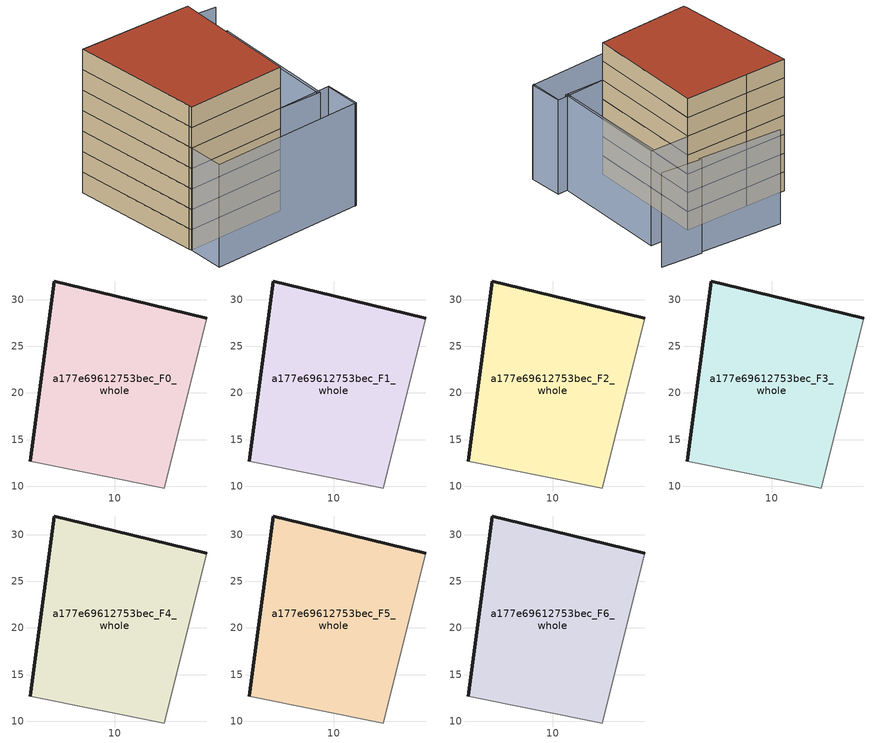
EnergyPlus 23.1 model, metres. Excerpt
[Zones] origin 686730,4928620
a177e69612753bec_F0_whole
 floor ground (EU_floor_Construction): 19.88,28 15.34,9.81 0.96,12.65 1.02,13.12 3.56,31.98 9.98,30.41 z0
 wall outside (EU_wall_Construction): 19.88,28 9.98,30.41 3.56,31.98 1.02,13.12 0.96,12.65 z0:3
 wall adiabatic (EU_wall_Construction): 0.96,12.65 15.34,9.81 19.88,28 z0:3
a177e69612753bec_F1_whole
 floor to a177e69612753bec_F0_whole (EU_floor_Construction): 19.88,28 15.34,9.81 0.96,12.65 1.02,13.12 3.56,31.98 9.98,30.41 z3
 wall outside (EU_wall_Construction): 19.88,28 9.98,30.41 3.56,31.98 1.02,13.12 0.96,12.65 z3:6
 wall adiabatic (EU_wall_Construction): 0.96,12.65 15.34,9.81 19.88,28 z3:6
a177e69612753bec_F2_whole
 floor to a177e69612753bec_F1_whole (EU_floor_Construction): 19.88,28 15.34,9.81 0.96,12.65 1.02,13.12 3.56,31.98 9.98,30.41 z6
 wall outside (EU_wall_Construction): 19.88,28 9.98,30.41 3.56,31.98 1.02,13.12 0.96,12.65 z6:9
 wall adiabatic (EU_wall_Construction): 0.96,12.65 15.34,9.81 19.88,28 z6:9
a177e69612753bec_F3_whole
 floor to a177e69612753bec_F2_whole (EU_floor_Construction): 19.88,28 15.34,9.81 0.96,12.65 1.02,13.12 3.56,31.98 9.98,30.41 z9
 wall outside (EU_wall_Construction): 19.88,28 9.98,30.41 3.56,31.98 1.02,13.12 0.96,12.65 z9:12
 wall adiabatic (EU_wall_Construction): 0.96,12.65 15.34,9.81 19.88,28 z9:12
a177e69612753bec_F4_whole
 floor to a177e69612753bec_F3_whole (EU_floor_Construction): 19.88,28 15.34,9.81 0.96,12.65 1.02,13.12 3.56,31.98 9.98,30.41 z12
 wall outside (EU_wall_Construction): 19.88,28 9.98,30.41 3.56,31.98 1.02,13.12 0.96,12.65 z12:15
 wall adiabatic (EU_wall_Construction): 0.96,12.65 15.34,9.81 19.88,28 z12:15
a177e69612753bec_F5_whole
 floor to a177e69612753bec_F4_whole (EU_floor_Construction): 19.88,28 15.34,9.81 0.96,12.65 1.02,13.12 3.56,31.98 9.98,30.41 z15
 wall outside (EU_wall_Construction): 19.88,28 9.98,30.41 3.56,31.98 1.02,13.12 0.96,12.65 z15:18
 wall adiabatic (EU_wall_Construction): 0.96,12.65 15.34,9.81 19.88,28 z15:18
a177e69612753bec_F6_whole
 floor to a177e69612753bec_F5_whole (EU_floor_Construction): 19.88,28 15.34,9.81 0.96,12.65 1.02,13.12 3.56,31.98 9.98,30.41 z18
 wall outside (EU_wall_Construction): 19.88,28 9.98,30.41 3.56,31.98 1.02,13.12 0.96,12.65 z18:21
 wall adiabatic (EU_wall_Construction): 0.96,12.65 15.34,9.81 19.88,28 z18:21
 roof outside (EU_roof_Construction): 15.34,9.81 19.88,28 9.98,30.41 3.56,31.98 1.02,13.12 0.96,12.65 z21
shading: 21.92,3.04 23.09,8.21 / 21.11,8.31 25.56,26.63 / 29.6,31.1 23.4,33.18 / 23.55,32.88 10.71,36.85 / 22.16,3.07 -0.07,7.49 / -0.07,7.49 0.96,12.67 / 0.96,12.67 23.19,8.25 / 23.19,8.25 22.16,3.07 / 15.33,9.75 19.89,28.04 / 19.89,28.04 26.03,26.51 / 26.03,26.51 21.48,8.22 / 21.48,8.22 15.33,9.75 z0:15
[Building]
EU S2 Campaign: North Axis=0; Terrain=City; Solar Distribution=FullExterior
[Site:Location]
Bologna: Latitude=44.5; Longitude=11.25; Time Zone=1; Elevation=37
[SizingPeriod:WeatherFileDays]
AnnualSizingPeriod: Begin Month=1; Begin Day of Month=1; End Month=12; End Day of Month=31; Day of Week for Start Day=Monday; Use Weather File Daylight Saving Period=No; Use Weather File Rain and Snow Indicators=No
[MATERIAL]
EU_InternalMass_Material: Roughness=MediumRough; Thickness=0.1; Conductivity=1; Density=1800; Specific Heat=900; Thermal Absorptance=0.9; Solar Absorptance=0.7; Visible Absorptance=0.7
[MATERIAL:NOMASS] Roughness=MediumRough; Thermal Absorptance=0.9; Solar Absorptance=0.7; Visible Absorptance=0.7
Name | Thermal Resistance
EU_wall_NoMass | 0.779417
EU_roof_NoMass | 0.435466
EU_floor_NoMass | 0.588222
[CONSTRUCTION]
EU_wall_Construction: EU_wall_NoMass
EU_roof_Construction: EU_roof_NoMass
EU_floor_Construction: EU_floor_NoMass
EU_InternalMass_Construction: EU_InternalMass_Material
[ZONE] Type=1; Multiplier=1; Ceiling Height=autocalculate; Floor Area=autocalculate; Part of Total Floor Area=Yes
Name | Volume
a177e69612753bec_F0_whole | 900.575
a177e69612753bec_F1_whole; a177e69612753bec_F2_whole; a177e69612753bec_F3_whole; a177e69612753bec_F4_whole; a177e69612753bec_F5_whole; a177e69612753bec_F6_whole | 900.576
[INTERNALMASS] Construction=EU_InternalMass_Construction; Surface Area=270.219
Name | Zone or ZoneList
a177e69612753bec_F0_whole_EU_InternalMass | a177e69612753bec_F0_whole
a177e69612753bec_F1_whole_EU_InternalMass | a177e69612753bec_F1_whole
a177e69612753bec_F2_whole_EU_InternalMass | a177e69612753bec_F2_whole
a177e69612753bec_F3_whole_EU_InternalMass | a177e69612753bec_F3_whole
a177e69612753bec_F4_whole_EU_InternalMass | a177e69612753bec_F4_whole
a177e69612753bec_F5_whole_EU_InternalMass | a177e69612753bec_F5_whole
a177e69612753bec_F6_whole_EU_InternalMass | a177e69612753bec_F6_whole
[OTHEREQUIPMENT] Fuel Type=Electricity; Design Level Calculation Method=Watts/Area; Power per Zone Floor Area=1; Fraction Latent=0; Fraction Radiant=0; Fraction Lost=0; Carbon Dioxide Generation Rate=0; EndUse Subcategory=EU_Step8_InternalGains
Name | Zone or ZoneList or Space or SpaceList | Schedule
EU_Step8_InternalGain_a177e69612753bec_F0_whole_f000 | a177e69612753bec_F0_whole | EU_Step8_GainSchedule_a177e69612753bec_F0_whole_f000
EU_Step8_InternalGain_a177e69612753bec_F1_whole_f000 | a177e69612753bec_F1_whole | EU_Step8_GainSchedule_a177e69612753bec_F1_whole_f000
EU_Step8_InternalGain_a177e69612753bec_F2_whole_f000 | a177e69612753bec_F2_whole | EU_Step8_GainSchedule_a177e69612753bec_F2_whole_f000
EU_Step8_InternalGain_a177e69612753bec_F3_whole_f000 | a177e69612753bec_F3_whole | EU_Step8_GainSchedule_a177e69612753bec_F3_whole_f000
EU_Step8_InternalGain_a177e69612753bec_F4_whole_f000 | a177e69612753bec_F4_whole | EU_Step8_GainSchedule_a177e69612753bec_F4_whole_f000
EU_Step8_InternalGain_a177e69612753bec_F5_whole_f000 | a177e69612753bec_F5_whole | EU_Step8_GainSchedule_a177e69612753bec_F5_whole_f000
EU_Step8_InternalGain_a177e69612753bec_F6_whole_f000 | a177e69612753bec_F6_whole | EU_Step8_GainSchedule_a177e69612753bec_F6_whole_f000
[ZONEVENTILATION:DESIGNFLOWRATE] Schedule=EU_AlwaysOn; Design Flow Rate Calculation Method=AirChanges/Hour; Air Changes per Hour=0.712058; Ventilation Type=Natural; Fan Pressure Rise=0; Fan Total Efficiency=1; Constant Term Coefficient=1; Temperature Term Coefficient=0; Velocity Term Coefficient=0; Velocity Squared Term Coefficient=0; Minimum Indoor Temperature=-100; Maximum Indoor Temperature=100; Delta Temperature=-100; Minimum Outdoor Temperature=-100; Maximum Outdoor Temperature=100; Maximum Wind Speed=40
Name | Zone or ZoneList or Space or SpaceList
EU_ConstantAir_a177e69612753bec_F0_whole | a177e69612753bec_F0_whole
EU_ConstantAir_a177e69612753bec_F1_whole | a177e69612753bec_F1_whole
EU_ConstantAir_a177e69612753bec_F2_whole | a177e69612753bec_F2_whole
EU_ConstantAir_a177e69612753bec_F3_whole | a177e69612753bec_F3_whole
EU_ConstantAir_a177e69612753bec_F4_whole | a177e69612753bec_F4_whole
EU_ConstantAir_a177e69612753bec_F5_whole | a177e69612753bec_F5_whole
EU_ConstantAir_a177e69612753bec_F6_whole | a177e69612753bec_F6_whole
[HVACTEMPLATE:THERMOSTAT] Constant Heating Setpoint=20; Constant Cooling Setpoint=50
EU_HeatOnly_a177e69612753bec_F0_whole; EU_HeatOnly_a177e69612753bec_F1_whole; EU_HeatOnly_a177e69612753bec_F2_whole; EU_HeatOnly_a177e69612753bec_F3_whole; EU_HeatOnly_a177e69612753bec_F4_whole; EU_HeatOnly_a177e69612753bec_F5_whole; EU_HeatOnly_a177e69612753bec_F6_whole
[HVACTEMPLATE:ZONE:IDEALLOADSAIRSYSTEM] System Availability Schedule=EU_AlwaysOn; Maximum Heating Supply Air Temperature=50; Minimum Cooling Supply Air Temperature=13; Maximum Heating Supply Air Humidity Ratio=0.0156; Minimum Cooling Supply Air Humidity Ratio=0.0077; Heating Limit=NoLimit; Cooling Limit=NoLimit; Heating Availability Schedule=EU_AlwaysOn; Cooling Availability Schedule=EU_CoolingOff; Dehumidification Control Type=ConstantSensibleHeatRatio; Cooling Sensible Heat Ratio=0.7; Dehumidification Setpoint=60; Humidification Control Type=None; Humidification Setpoint=30; Outdoor Air Method=None; Outdoor Air Flow Rate per Person=0.00944; Outdoor Air Flow Rate per Zone Floor Area=0; Outdoor Air Flow Rate per Zone=0; Demand Controlled Ventilation Type=None; Outdoor Air Economizer Type=NoEconomizer; Heat Recovery Type=None; Sensible Heat Recovery Effectiveness=0.7; Latent Heat Recovery Effectiveness=0.65
Name | Template Thermostat
a177e69612753bec_F0_whole | EU_HeatOnly_a177e69612753bec_F0_whole
a177e69612753bec_F1_whole | EU_HeatOnly_a177e69612753bec_F1_whole
a177e69612753bec_F2_whole | EU_HeatOnly_a177e69612753bec_F2_whole
a177e69612753bec_F3_whole | EU_HeatOnly_a177e69612753bec_F3_whole
a177e69612753bec_F4_whole | EU_HeatOnly_a177e69612753bec_F4_whole
a177e69612753bec_F5_whole | EU_HeatOnly_a177e69612753bec_F5_whole
a177e69612753bec_F6_whole | EU_HeatOnly_a177e69612753bec_F6_whole
[SIZING:ZONE] Zone Cooling Design Supply Air Temperature Input Method=SupplyAirTemperature; Zone Cooling Design Supply Air Temperature=13; Zone Heating Design Supply Air Temperature Input Method=SupplyAirTemperature; Zone Heating Design Supply Air Temperature=50; Zone Cooling Design Supply Air Humidity Ratio=0.008; Zone Heating Design Supply Air Humidity Ratio=0.008; Cooling Design Air Flow Method=DesignDay; Cooling Design Air Flow Rate=0; Cooling Minimum Air Flow per Zone Floor Area=0.000762; Cooling Minimum Air Flow=0; Cooling Minimum Air Flow Fraction=0.2; Heating Design Air Flow Method=DesignDay; Heating Design Air Flow Rate=0; Heating Maximum Air Flow per Zone Floor Area=0.002032; Heating Maximum Air Flow=0.141576; Heating Maximum Air Flow Fraction=0.3; Account for Dedicated Outdoor Air System=No; Dedicated Outdoor Air System Control Strategy=NeutralSupplyAir; Dedicated Outdoor Air Low Setpoint Temperature for Design=autosize; Dedicated Outdoor Air High Setpoint Temperature for Design=autosize; Zone Load Sizing Method=Sensible Load Only No Latent Load; Zone Latent Cooling Design Supply Air Humidity Ratio Input Method=HumidityRatioDifference; Zone Cooling Design Supply Air Humidity Ratio Difference=0.005; Zone Latent Heating Design Supply Air Humidity Ratio Input Method=HumidityRatioDifference; Zone Humidification Design Supply Air Humidity Ratio Difference=0.005
a177e69612753bec_F0_whole; a177e69612753bec_F1_whole; a177e69612753bec_F2_whole; a177e69612753bec_F3_whole; a177e69612753bec_F4_whole; a177e69612753bec_F5_whole; a177e69612753bec_F6_whole
[SCHEDULE:CONSTANT]
Name | Hourly Value
EU_AlwaysOn | 1
EU_CoolingOff | 0
[SCHEDULE:FILE] Column Number=1; Rows to Skip at Top=0; Number of Hours of Data=8760; Column Separator=Comma; Interpolate to Timestep=No; Minutes per Item=60; Adjust Schedule for Daylight Savings=Yes
Name | File
EU_Step8_GainSchedule_a177e69612753bec_F0_whole_f000 | ../../schedules/a177e69612753bec/a177e69612753bec_F0_whole_f000_gain.csv
EU_Step8_GainSchedule_a177e69612753bec_F1_whole_f000 | ../../schedules/a177e69612753bec/a177e69612753bec_F1_whole_f000_gain.csv
EU_Step8_GainSchedule_a177e69612753bec_F2_whole_f000 | ../../schedules/a177e69612753bec/a177e69612753bec_F2_whole_f000_gain.csv
EU_Step8_GainSchedule_a177e69612753bec_F3_whole_f000 | ../../schedules/a177e69612753bec/a177e69612753bec_F3_whole_f000_gain.csv
EU_Step8_GainSchedule_a177e69612753bec_F4_whole_f000 | ../../schedules/a177e69612753bec/a177e69612753bec_F4_whole_f000_gain.csv
EU_Step8_GainSchedule_a177e69612753bec_F5_whole_f000 | ../../schedules/a177e69612753bec/a177e69612753bec_F5_whole_f000_gain.csv
EU_Step8_GainSchedule_a177e69612753bec_F6_whole_f000 | ../../schedules/a177e69612753bec/a177e69612753bec_F6_whole_f000_gain.csv
